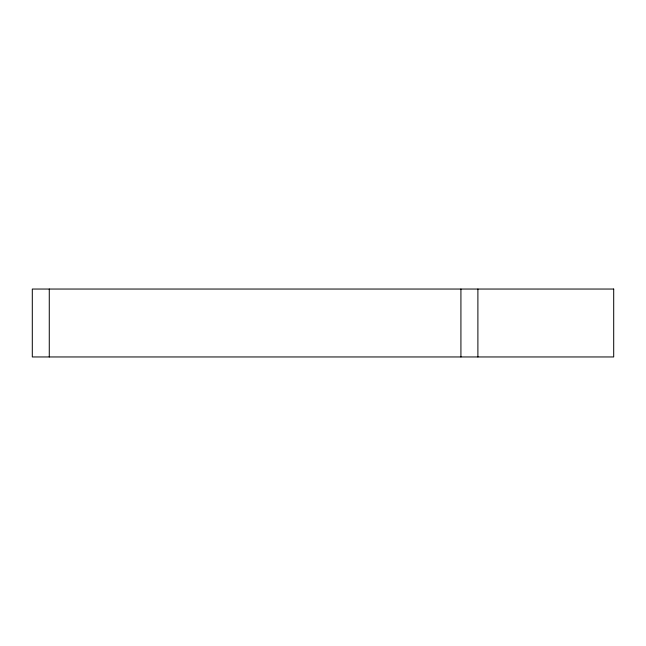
<?xml version="1.0" encoding="UTF-8"?>
<svg xmlns="http://www.w3.org/2000/svg" width="646" height="646" viewBox="0 0 646 646"><rect width="100%" height="100%" fill="white"/><g stroke="black" fill="none" stroke-linecap="round" stroke-linejoin="round"><path stroke-width="0.97" d="M477.895 289.045L477.895 356.955M460.921 289.045L460.921 356.955M49.274 289.045L49.274 356.955M613.7 289.045L32.3 289.045L32.3 356.955L613.7 356.955L613.7 289.045"/></g></svg>
